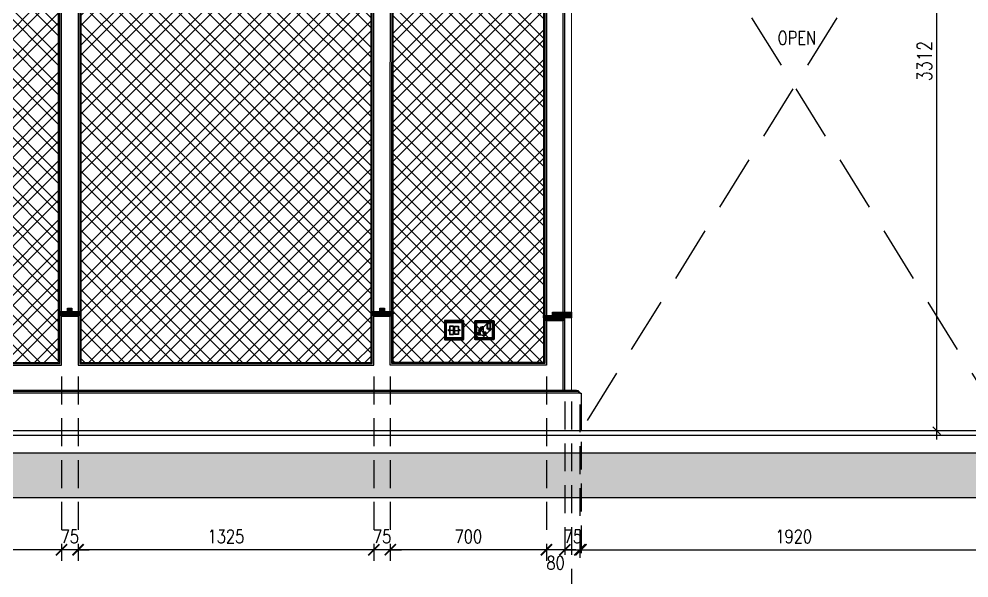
# Model space of a CAD drawing. Header units: inches. Extents: x -20583 to 399182, y -24453 to 525552.
# Drawn here: x 40514 to 44777, y 18201 to 20707 of the extents above; entities that cross this region are included whole.
import ezdxf

# ---------------------------------------------------------------- set-up
doc = ezdxf.new("R2010")
doc.units = ezdxf.units.IN
doc.header["$LTSCALE"] = 1000
doc.header["$MEASUREMENT"] = 0
doc.set_wipeout_variables(frame=1)
doc.header["$PDMODE"] = 35
for name, pattern in [('DASHED', [0.75, 0.5, -0.25]), ('HIDDEN', [0.375, 0.25, -0.125]), ('HIDDEN2', [0.1875, 0.125, -0.0625])]:
    doc.linetypes.add(name, pattern=pattern)
for name, color, linetype in [('A-DIM', 9, 'Continuous'), ('A-Hidden', 8, 'HIDDEN'), ('Layer1', 1, 'Continuous'), ('Layer3', 3, 'Continuous'), ('Layer7', 8, 'Continuous')]:
    doc.layers.add(name, color=color, linetype=linetype)
for name, color, linetype, lineweight in [('ID-NOTES', 3, 'Continuous', 0), ('Sanitaire', 253, 'Continuous', 0), ('Wood treillis', 111, 'Continuous', 0)]:
    doc.layers.add(name, color=color, linetype=linetype, lineweight=lineweight)
doc.layers.add('Stone-GRG', color=7, linetype='Continuous', lineweight=0, true_color=0xfff2cc)
doc.styles.add('ID-ROMANS', font='romans.shx', dxfattribs={"width": 0.8})
doc.styles.add('ST9', font='romans.shx', dxfattribs={"width": 0.8})
doc.styles.add('ZZ-Dim All', font='romans.shx', dxfattribs={"width": 0.8})
doc.dimstyles.new('DIM-100', dxfattribs={"dimscale": 50, "dimtxt": 1.25, "dimasz": 1, "dimexe": 1, "dimexo": 1, "dimgap": 0.6, "dimtad": 1, "dimdec": 0, "dimrnd": 5, "dimdsep": 46, "dimtxsty": 'ZZ-Dim All', "dimblk1": 'ARCHTICK', "dimblk2": 'ARCHTICK', "dimsah": 1, "dimcen": 1, "dimdle": 1, "dimclrd": 256, "dimclre": 8, "dimclrt": 256, "dimazin": 2, "dimtfac": 1, "dimtdec": 0, "dimtix": 1, "dimtmove": 2, "dimatfit": 2, "dimfxl": 0.1, "dimtolj": 1, "dimtzin": 0, "dimlwd": -1, "dimlwe": -1, "dimarcsym": 0})
doc.dimstyles.new('DIM-20', dxfattribs={"dimscale": 1000, "dimtxt": 0.044, "dimasz": 0.035, "dimexe": 0.022, "dimexo": 0.022, "dimgap": 0.022, "dimtad": 1, "dimdec": 0, "dimzin": 0, "dimdsep": 46, "dimtxsty": 'ST9', "dimblk1": 'ARCHTICK', "dimblk2": 'ARCHTICK', "dimsah": 1, "dimcen": 0.088, "dimdle": 0.04, "dimclrd": 256, "dimclre": 256, "dimclrt": 3, "dimadec": 0, "dimazin": 0, "dimtfac": 1, "dimtdec": 0, "dimtix": 1, "dimtofl": 0, "dimtmove": 1, "dimatfit": 3, "dimldrblk": 'CLOSED', "dimfxl": 1, "dimtolj": 1, "dimtzin": 0, "dimarcsym": 0})
pattern_1 = [(45, (31094.76, -0.015), (-66.29126, 66.29126), []), (45, (31138.95, -0.015), (-66.29126, 66.29126), [])]
pattern_2 = [(135, (31094.76, -0.015), (-66.29126, -66.29126), []), (135, (31094.76, 44.18), (-66.29126, -66.29126), [])]

# ---------------------------------------------------------------- blocks, each defined once
blk = doc.blocks.new('_ARCHTICK')
at = {"color": 0, "linetype": 'ByBlock', "const_width": 0.15}
blk.add_lwpolyline([(-0.5, -0.5), (0.5, 0.5)], dxfattribs=at)
blk = doc.blocks.new('*D297')
at = {"layer": 'A-DIM', "color": 8, "linetype": 'HIDDEN2', "transparency": 16777216}
for p, q in [((42962.9, 18992.1), (42962.9, 18277.8)), ((43035.9, 18812.1), (43035.9, 18277.8))]:
    blk.add_line(p, q, dxfattribs=at)
at = {"layer": 'A-DIM', "transparency": 16777216}
for p, q in [((42962.9, 18327.8), (42912.9, 18327.8)), ((42962.9, 18327.8), (43035.9, 18327.8)), ((43035.9, 18327.8), (43085.9, 18327.8))]:
    blk.add_line(p, q, dxfattribs=at)
at = {"layer": 'Defpoints', "color": 0, "transparency": 16777216}
for p in [(42962.9, 19042.1, 0), (43035.9, 18862.1, 0), (43035.9, 18327.8)]:
    blk.add_point(p, dxfattribs=at)
at = {"layer": 'A-DIM', "transparency": 16777216, "xscale": 50, "yscale": 50, "zscale": 50}
blk.add_blockref('_ARCHTICK', (42962.9, 18327.8), dxfattribs=at)
at = {"layer": 'A-DIM', "transparency": 16777216, "xscale": 50, "yscale": 50, "zscale": 50, "rotation": 180}
blk.add_blockref('_ARCHTICK', (43035.9, 18327.8), dxfattribs=at)
at = {"layer": 'A-DIM', "color": 3, "transparency": 16777216, "insert": (42999.4, 18387.8), "char_height": 60, "attachment_point": 5, "style": 'ZZ-Dim All'}
blk.add_mtext('\\A1;75', dxfattribs=at)
blk = doc.blocks.new('*D298')
at = {"layer": 'A-DIM', "color": 8, "linetype": 'HIDDEN2', "transparency": 16777216}
for p, q in [((42992.9, 18992.1), (42992.9, 18025.8)), ((44992.7, 18992.1), (44992.7, 18025.8))]:
    blk.add_line(p, q, dxfattribs=at)
at = {"layer": 'A-DIM', "transparency": 16777216}
blk.add_line((42942.9, 18075.8), (45042.7, 18075.8), dxfattribs=at)
at = {"layer": 'Defpoints', "color": 0, "transparency": 16777216}
for p in [(42992.9, 19042.1, 0), (44992.7, 19042.1, 0), (44992.7, 18075.8)]:
    blk.add_point(p, dxfattribs=at)
at = {"layer": 'A-DIM', "transparency": 16777216, "xscale": 50, "yscale": 50, "zscale": 50, "rotation": 180}
blk.add_blockref('_ARCHTICK', (42992.9, 18075.8), dxfattribs=at)
at = {"layer": 'A-DIM', "transparency": 16777216, "xscale": 50, "yscale": 50, "zscale": 50}
blk.add_blockref('_ARCHTICK', (44992.7, 18075.8), dxfattribs=at)
at = {"layer": 'A-DIM', "color": 3, "transparency": 16777216, "insert": (43992.8, 18135.8), "char_height": 60, "attachment_point": 5, "style": 'ZZ-Dim All'}
blk.add_mtext('\\A1;2000', dxfattribs=at)
blk = doc.blocks.new('*D315')
at = {"layer": 'A-DIM', "color": 8, "linetype": 'HIDDEN2', "transparency": 16777216}
for p, q in [((42880.5, 19104.6), (42880.5, 18277.8)), ((42962.9, 18992.1), (42962.9, 18277.8))]:
    blk.add_line(p, q, dxfattribs=at)
at = {"layer": 'A-DIM', "transparency": 16777216}
blk.add_line((43012.9, 18327.8), (42830.5, 18327.8), dxfattribs=at)
at = {"layer": 'Defpoints', "color": 0, "transparency": 16777216}
for p in [(42880.5, 19154.6, 0), (42962.9, 19042.1, 0), (42880.5, 18327.8)]:
    blk.add_point(p, dxfattribs=at)
at = {"layer": 'A-DIM', "transparency": 16777216, "xscale": 50, "yscale": 50, "zscale": 50, "rotation": 180}
blk.add_blockref('_ARCHTICK', (42880.5, 18327.8), dxfattribs=at)
at = {"layer": 'A-DIM', "transparency": 16777216, "xscale": 50, "yscale": 50, "zscale": 50}
blk.add_blockref('_ARCHTICK', (42962.9, 18327.8), dxfattribs=at)
at = {"layer": 'A-DIM', "color": 3, "transparency": 16777216, "insert": (42921.7, 18269.6), "char_height": 60, "attachment_point": 5, "style": 'ZZ-Dim All'}
blk.add_mtext('\\A1;80', dxfattribs=at)
blk = doc.blocks.new('*D316')
at = {"layer": 'A-DIM', "color": 8, "linetype": 'HIDDEN2', "transparency": 16777216}
for p, q in [((42180.3, 19104.6), (42180.3, 18277.8)), ((42880.5, 19104.6), (42880.5, 18277.8))]:
    blk.add_line(p, q, dxfattribs=at)
at = {"layer": 'A-DIM', "transparency": 16777216}
blk.add_line((42930.5, 18327.8), (42130.3, 18327.8), dxfattribs=at)
at = {"layer": 'Defpoints', "color": 0, "transparency": 16777216}
for p in [(42180.3, 19154.6, 0), (42880.5, 19154.6, 0), (42180.3, 18327.8)]:
    blk.add_point(p, dxfattribs=at)
at = {"layer": 'A-DIM', "transparency": 16777216, "xscale": 50, "yscale": 50, "zscale": 50, "rotation": 180}
blk.add_blockref('_ARCHTICK', (42180.3, 18327.8), dxfattribs=at)
at = {"layer": 'A-DIM', "transparency": 16777216, "xscale": 50, "yscale": 50, "zscale": 50}
blk.add_blockref('_ARCHTICK', (42880.5, 18327.8), dxfattribs=at)
at = {"layer": 'A-DIM', "color": 3, "transparency": 16777216, "insert": (42530.4, 18387.8), "char_height": 60, "attachment_point": 5, "style": 'ZZ-Dim All'}
blk.add_mtext('\\A1;700', dxfattribs=at)
blk = doc.blocks.new('*D317')
at = {"layer": 'A-DIM', "color": 8, "linetype": 'HIDDEN2', "transparency": 16777216}
for p, q in [((42106.2, 19104.6), (42106.2, 18277.8)), ((42180.3, 19104.6), (42180.3, 18277.8))]:
    blk.add_line(p, q, dxfattribs=at)
at = {"layer": 'A-DIM', "transparency": 16777216}
for p, q in [((42106.2, 18327.8), (42056.2, 18327.8)), ((42180.3, 18327.8), (42106.2, 18327.8)), ((42180.3, 18327.8), (42230.3, 18327.8))]:
    blk.add_line(p, q, dxfattribs=at)
at = {"layer": 'Defpoints', "color": 0, "transparency": 16777216}
for p in [(42106.2, 19154.6, 0), (42180.3, 19154.6, 0), (42106.2, 18327.8)]:
    blk.add_point(p, dxfattribs=at)
at = {"layer": 'A-DIM', "transparency": 16777216, "xscale": 50, "yscale": 50, "zscale": 50}
blk.add_blockref('_ARCHTICK', (42106.2, 18327.8), dxfattribs=at)
at = {"layer": 'A-DIM', "transparency": 16777216, "xscale": 50, "yscale": 50, "zscale": 50, "rotation": 180}
blk.add_blockref('_ARCHTICK', (42180.3, 18327.8), dxfattribs=at)
at = {"layer": 'A-DIM', "color": 3, "transparency": 16777216, "insert": (42143.3, 18387.8), "char_height": 60, "attachment_point": 5, "style": 'ZZ-Dim All'}
blk.add_mtext('\\A1;75', dxfattribs=at)
blk = doc.blocks.new('*D318')
at = {"layer": 'A-DIM', "color": 8, "linetype": 'HIDDEN2', "transparency": 16777216}
for p, q in [((40779.2, 19104.6), (40779.2, 18277.8)), ((42106.2, 19104.6), (42106.2, 18277.8))]:
    blk.add_line(p, q, dxfattribs=at)
at = {"layer": 'A-DIM', "transparency": 16777216}
blk.add_line((42156.2, 18327.8), (40729.2, 18327.8), dxfattribs=at)
at = {"layer": 'Defpoints', "color": 0, "transparency": 16777216}
for p in [(40779.2, 19154.6, 0), (42106.2, 19154.6, 0), (40779.2, 18327.8)]:
    blk.add_point(p, dxfattribs=at)
at = {"layer": 'A-DIM', "transparency": 16777216, "xscale": 50, "yscale": 50, "zscale": 50, "rotation": 180}
blk.add_blockref('_ARCHTICK', (40779.2, 18327.8), dxfattribs=at)
at = {"layer": 'A-DIM', "transparency": 16777216, "xscale": 50, "yscale": 50, "zscale": 50}
blk.add_blockref('_ARCHTICK', (42106.2, 18327.8), dxfattribs=at)
at = {"layer": 'A-DIM', "color": 3, "transparency": 16777216, "insert": (41442.7, 18387.8), "char_height": 60, "attachment_point": 5, "style": 'ZZ-Dim All'}
blk.add_mtext('\\A1;1325', dxfattribs=at)
blk = doc.blocks.new('*D319')
at = {"layer": 'A-DIM', "color": 8, "linetype": 'HIDDEN2', "transparency": 16777216}
for p, q in [((40704.5, 19104.6), (40704.5, 18277.8)), ((40779.2, 19104.6), (40779.2, 18277.8))]:
    blk.add_line(p, q, dxfattribs=at)
at = {"layer": 'A-DIM', "transparency": 16777216}
for p, q in [((40704.5, 18327.8), (40654.5, 18327.8)), ((40779.2, 18327.8), (40704.5, 18327.8)), ((40779.2, 18327.8), (40829.2, 18327.8))]:
    blk.add_line(p, q, dxfattribs=at)
at = {"layer": 'Defpoints', "color": 0, "transparency": 16777216}
for p in [(40704.5, 19154.6, 0), (40779.2, 19154.6, 0), (40704.5, 18327.8)]:
    blk.add_point(p, dxfattribs=at)
at = {"layer": 'A-DIM', "transparency": 16777216, "xscale": 50, "yscale": 50, "zscale": 50}
blk.add_blockref('_ARCHTICK', (40704.5, 18327.8), dxfattribs=at)
at = {"layer": 'A-DIM', "transparency": 16777216, "xscale": 50, "yscale": 50, "zscale": 50, "rotation": 180}
blk.add_blockref('_ARCHTICK', (40779.2, 18327.8), dxfattribs=at)
at = {"layer": 'A-DIM', "color": 3, "transparency": 16777216, "insert": (40741.8, 18387.8), "char_height": 60, "attachment_point": 5, "style": 'ZZ-Dim All'}
blk.add_mtext('\\A1;75', dxfattribs=at)
blk = doc.blocks.new('*D320')
at = {"layer": 'A-DIM', "color": 8, "linetype": 'HIDDEN2', "transparency": 16777216}
for p, q in [((40004.3, 19104.6), (40004.3, 18277.8)), ((40704.5, 19104.6), (40704.5, 18277.8))]:
    blk.add_line(p, q, dxfattribs=at)
at = {"layer": 'A-DIM', "transparency": 16777216}
blk.add_line((40754.5, 18327.8), (39954.3, 18327.8), dxfattribs=at)
at = {"layer": 'Defpoints', "color": 0, "transparency": 16777216}
for p in [(40004.3, 19154.6, 0), (40704.5, 19154.6, 0), (40004.3, 18327.8)]:
    blk.add_point(p, dxfattribs=at)
at = {"layer": 'A-DIM', "transparency": 16777216, "xscale": 50, "yscale": 50, "zscale": 50, "rotation": 180}
blk.add_blockref('_ARCHTICK', (40004.3, 18327.8), dxfattribs=at)
at = {"layer": 'A-DIM', "transparency": 16777216, "xscale": 50, "yscale": 50, "zscale": 50}
blk.add_blockref('_ARCHTICK', (40704.5, 18327.8), dxfattribs=at)
at = {"layer": 'A-DIM', "color": 3, "transparency": 16777216, "insert": (40354.4, 18387.8), "char_height": 60, "attachment_point": 5, "style": 'ZZ-Dim All'}
blk.add_mtext('\\A1;700', dxfattribs=at)
blk = doc.blocks.new('*D354')
at = {"layer": 'A-DIM', "color": 8, "linetype": 'HIDDEN2', "transparency": 16777216}
for p, q in [((42992.9, 18992.1), (42992.9, 18025.8)), ((39640.2, 18812.1), (39640.2, 18025.8))]:
    blk.add_line(p, q, dxfattribs=at)
at = {"layer": 'A-DIM', "transparency": 16777216}
blk.add_line((39590.2, 18075.8), (43042.9, 18075.8), dxfattribs=at)
at = {"layer": 'Defpoints', "color": 0, "transparency": 16777216}
for p in [(42992.9, 19042.1, 0), (39640.2, 18862.1, 0), (42992.9, 18075.8)]:
    blk.add_point(p, dxfattribs=at)
at = {"layer": 'A-DIM', "transparency": 16777216, "xscale": 50, "yscale": 50, "zscale": 50, "rotation": 180}
blk.add_blockref('_ARCHTICK', (39640.2, 18075.8), dxfattribs=at)
at = {"layer": 'A-DIM', "transparency": 16777216, "xscale": 50, "yscale": 50, "zscale": 50}
blk.add_blockref('_ARCHTICK', (42992.9, 18075.8), dxfattribs=at)
at = {"layer": 'A-DIM', "color": 3, "transparency": 16777216, "insert": (41316.6, 18135.8), "char_height": 60, "attachment_point": 5, "style": 'ZZ-Dim All'}
blk.add_mtext('\\A1;3355', dxfattribs=at)
blk = doc.blocks.new('*D356')
at = {"layer": 'A-DIM', "color": 8, "linetype": 'HIDDEN2', "transparency": 16777216}
for p, q in [((43030.9, 18979.6), (43030.9, 18277.8)), ((44949.7, 18979.6), (44949.7, 18277.8))]:
    blk.add_line(p, q, dxfattribs=at)
at = {"layer": 'A-DIM', "transparency": 16777216}
blk.add_line((42980.9, 18327.8), (44999.7, 18327.8), dxfattribs=at)
at = {"layer": 'Defpoints', "color": 0, "transparency": 16777216}
for p in [(43030.9, 19029.6, 0), (44949.7, 19029.6, 0), (44949.7, 18327.8)]:
    blk.add_point(p, dxfattribs=at)
at = {"layer": 'A-DIM', "transparency": 16777216, "xscale": 50, "yscale": 50, "zscale": 50, "rotation": 180}
blk.add_blockref('_ARCHTICK', (43030.9, 18327.8), dxfattribs=at)
at = {"layer": 'A-DIM', "transparency": 16777216, "xscale": 50, "yscale": 50, "zscale": 50}
blk.add_blockref('_ARCHTICK', (44949.7, 18327.8), dxfattribs=at)
at = {"layer": 'A-DIM', "color": 3, "transparency": 16777216, "insert": (43990.3, 18387.8), "char_height": 60, "attachment_point": 5, "style": 'ZZ-Dim All'}
blk.add_mtext('\\A1;1920', dxfattribs=at)
blk = doc.blocks.new('tel & internet')
blk.add_wipeout([(-11699, -81703.2), (-11617, -81703.2), (-11615.6, -81703.8), (-11615, -81705.2), (-11615, -81787.2), (-11615.6, -81788.6), (-11617, -81789.2), (-11699, -81789.2), (-11700.4, -81788.6), (-11701, -81787.2), (-11701, -81705.2), (-11700.4, -81703.8)])
at = {"layer": 'Layer7', "color": 1}
for p, q in [((-11699, -81705.2), (-11617, -81705.2)), ((-11699, -81787.2), (-11699, -81705.2)), ((-11617, -81705.2), (-11617, -81787.2)), ((-11694, -81780.2), (-11694, -81712.2)), ((-11692, -81710.2), (-11624, -81710.2)), ((-11692, -81712.2), (-11624, -81712.2)), ((-11692, -81780.2), (-11692, -81712.2)), ((-11684.2, -81747.8), (-11679.1, -81744.6)), ((-11661.3, -81747.5), (-11676.5, -81747.5)), ((-11654.7, -81747.5), (-11639.5, -81747.5)), ((-11636.9, -81747.8), (-11631.8, -81744.6)), ((-11624, -81712.2), (-11624, -81780.2)), ((-11622, -81712.2), (-11622, -81780.2)), ((-11617, -81787.2), (-11699, -81787.2)), ((-11624, -81780.2), (-11692, -81780.2)), ((-11624, -81782.2), (-11692, -81782.2))]:
    blk.add_line(p, q, dxfattribs=at)
blk.add_lwpolyline([(-11699, -81789.2), (-11617, -81789.2, 0.414214), (-11615, -81787.2), (-11615, -81705.2, 0.414214), (-11617, -81703.2), (-11699, -81703.2, 0.414214), (-11701, -81705.2), (-11701, -81787.2, 0.414214)], format="xyb", close=True, dxfattribs=at)
for points in [[(-11660.2, -81729), (-11678.2, -81729), (-11678.2, -81766), (-11660.2, -81766), (-11660.2, -81729)], [(-11655.8, -81729), (-11637.8, -81729), (-11637.8, -81766), (-11655.8, -81766), (-11655.8, -81729)]]:
    blk.add_lwpolyline(points, dxfattribs=at)
for points in [[(-11661.3, -81730.3), (-11676.5, -81730.3), (-11676.5, -81764.7), (-11661.3, -81764.7)], [(-11654.7, -81730.3), (-11639.5, -81730.3), (-11639.5, -81764.7), (-11654.7, -81764.7)]]:
    blk.add_lwpolyline(points, close=True, dxfattribs=at)
for centre, radius in [((-11696.5, -81707.5), 1.74), ((-11696.5, -81711), 1.74), ((-11693, -81707.5), 1.74), ((-11689.5, -81707.5), 1.74), ((-11686, -81707.5), 1.74), ((-11682.4, -81707.5), 1.74), ((-11678.9, -81707.5), 1.74), ((-11675.4, -81707.5), 1.74), ((-11672.2, -81707.5), 1.74), ((-11668.7, -81707.5), 1.74), ((-11665.2, -81707.5), 1.74), ((-11661.6, -81707.5), 1.74), ((-11658.1, -81707.5), 1.74), ((-11654.6, -81707.5), 1.74), ((-11651.1, -81707.5), 1.74), ((-11647.6, -81707.5), 1.74), ((-11644.1, -81707.5), 1.74), ((-11640.6, -81707.5), 1.74), ((-11637.1, -81707.5), 1.74), ((-11633.5, -81707.5), 1.74), ((-11630, -81707.5), 1.74), ((-11626.5, -81707.5), 1.74), ((-11623, -81707.5), 1.74), ((-11619.5, -81707.5), 1.74), ((-11619.5, -81711), 1.74), ((-11696.5, -81714.5), 1.74), ((-11696.5, -81718), 1.74), ((-11696.5, -81721.5), 1.74), ((-11696.5, -81725), 1.74), ((-11696.5, -81728.5), 1.74), ((-11696.5, -81732.1), 1.74), ((-11696.5, -81735.6), 1.74), ((-11696.5, -81739.1), 1.74), ((-11696.5, -81742.6), 1.74), ((-11696.5, -81746.1), 1.74), ((-11696.5, -81749.6), 1.74), ((-11696.5, -81753.1), 1.74), ((-11681.7, -81746.2), 3), ((-11634.3, -81746.2), 3), ((-11619.5, -81714.5), 1.74), ((-11619.5, -81718), 1.74), ((-11619.5, -81721.5), 1.74), ((-11619.5, -81725), 1.74), ((-11619.5, -81728.5), 1.74), ((-11619.5, -81732.1), 1.74), ((-11619.5, -81735.6), 1.74), ((-11619.5, -81739.1), 1.74), ((-11619.5, -81742.6), 1.74), ((-11619.5, -81746.1), 1.74), ((-11619.5, -81749.6), 1.74), ((-11619.5, -81753.1), 1.74), ((-11696.5, -81756.6), 1.74), ((-11696.5, -81756.6), 1.74), ((-11696.5, -81760.2), 1.74), ((-11696.5, -81763.7), 1.74), ((-11696.5, -81767.4), 1.74), ((-11696.5, -81770.9), 1.74), ((-11696.5, -81774.4), 1.74), ((-11696.5, -81777.9), 1.74), ((-11696.5, -81781.5), 1.74), ((-11696.5, -81785), 1.74), ((-11693, -81785), 1.74), ((-11689.5, -81785), 1.74), ((-11686, -81785), 1.74), ((-11682.4, -81785), 1.74), ((-11678.9, -81785), 1.74), ((-11675.4, -81785), 1.74), ((-11672.2, -81785), 1.74), ((-11668.7, -81785), 1.74), ((-11665.2, -81785), 1.74), ((-11661.6, -81785), 1.74), ((-11658.1, -81785), 1.74), ((-11654.6, -81785), 1.74), ((-11651.1, -81785), 1.74), ((-11647.6, -81785), 1.74), ((-11644.1, -81785), 1.74), ((-11640.6, -81785), 1.74), ((-11637.1, -81785), 1.74), ((-11633.5, -81785), 1.74), ((-11630, -81785), 1.74), ((-11626.5, -81785), 1.74), ((-11623, -81785), 1.74), ((-11619.5, -81756.6), 1.74), ((-11619.5, -81760.2), 1.74), ((-11619.5, -81763.7), 1.74), ((-11619.5, -81767.4), 1.74), ((-11619.5, -81770.9), 1.74), ((-11619.5, -81774.4), 1.74), ((-11619.5, -81777.9), 1.74), ((-11619.5, -81781.5), 1.74), ((-11619.5, -81785), 1.74)]:
    blk.add_circle(centre, radius, dxfattribs=at)
for centre, start, end in [((-11692, -81712.2), 90, 180), ((-11624, -81712.2), 0, 90), ((-11692, -81780.2), 180, 270), ((-11624, -81780.2), 270, 0)]:
    blk.add_arc(centre, 2, start, end, dxfattribs=at)
blk = doc.blocks.new('Wandsworth single socket')
at = {"layer": 'Layer7', "color": 1}
for p, q in [((4536.3, 1750.4), (4618.3, 1750.4)), ((4536.3, 1668.4), (4536.3, 1750.4)), ((4618.3, 1750.4), (4618.3, 1668.4)), ((4541.3, 1675.4), (4541.3, 1743.4)), ((4543.3, 1745.4), (4611.3, 1745.4)), ((4543.3, 1743.4), (4611.3, 1743.4)), ((4543.3, 1675.4), (4543.3, 1743.4)), ((4551.1, 1707.7), (4556.2, 1711)), ((4598.4, 1707.7), (4603.5, 1711)), ((4611.3, 1743.4), (4611.3, 1675.4)), ((4613.3, 1743.4), (4613.3, 1675.4)), ((4618.3, 1668.4), (4536.3, 1668.4)), ((4611.3, 1675.4), (4543.3, 1675.4)), ((4611.3, 1673.4), (4543.3, 1673.4))]:
    blk.add_line(p, q, dxfattribs=at)
for points in [[(4537.3, 1752.4), (4617.3, 1752.4, -0.414214), (4620.3, 1749.4), (4620.3, 1669.4, -0.414214), (4617.3, 1666.4), (4537.3, 1666.4, -0.414214), (4534.3, 1669.4), (4534.3, 1749.4, -0.414214)], [(4591, 1741.4), (4602.4, 1741.4, -0.414214), (4603.4, 1740.4), (4603.4, 1715.6, -0.414214), (4602.4, 1714.6), (4591, 1714.6, -0.414214), (4590, 1715.6), (4590, 1740.4, -0.414214)]]:
    blk.add_lwpolyline(points, format="xyb", close=True, dxfattribs=at)
for points in [[(4566.7, 1686.7), (4551.4, 1686.7, -0.414214), (4548.4, 1689.7), (4548.4, 1697.7, -0.414214), (4551.4, 1700.7), (4557, 1700.7, 0.414214), (4560, 1703.7), (4560, 1721.4, -0.414214), (4563, 1724.4), (4566.7, 1724.4)], [(4566.7, 1686.7), (4581.9, 1686.7, 0.414214), (4584.9, 1689.7), (4584.9, 1697.7, 0.414214), (4581.9, 1700.7), (4576.4, 1700.7, -0.414214), (4573.4, 1703.7), (4573.4, 1721.4, 0.414214), (4570.4, 1724.4), (4566.7, 1724.4)]]:
    blk.add_lwpolyline(points, format="xyb", dxfattribs=at)
for points in [[(4563.4, 1721.7), (4569.9, 1721.7), (4569.9, 1711.2), (4563.4, 1711.2)], [(4592, 1739.4), (4601.4, 1739.4), (4601.4, 1716.6), (4592, 1716.6)], [(4551.6, 1697.6), (4551.6, 1691), (4560.4, 1691), (4560.4, 1697.6)], [(4581.8, 1697.6), (4581.8, 1691), (4572.9, 1691), (4572.9, 1697.6)]]:
    blk.add_lwpolyline(points, close=True, dxfattribs=at)
for centre, radius in [((4538.8, 1748.1), 1.74), ((4542.3, 1748.1), 1.74), ((4545.8, 1748.1), 1.74), ((4549.3, 1748.1), 1.74), ((4552.8, 1748.1), 1.74), ((4556.4, 1748.1), 1.74), ((4559.9, 1748.1), 1.74), ((4563.1, 1748.1), 1.74), ((4566.6, 1748.1), 1.74), ((4570.1, 1748.1), 1.74), ((4573.6, 1748.1), 1.74), ((4577.2, 1748.1), 1.74), ((4580.7, 1748.1), 1.74), ((4584.2, 1748.1), 1.74), ((4587.7, 1748.1), 1.74), ((4591.2, 1748.1), 1.74), ((4594.7, 1748.1), 1.74), ((4598.2, 1748.1), 1.74), ((4601.7, 1748.1), 1.74), ((4605.3, 1748.1), 1.74), ((4608.8, 1748.1), 1.74), ((4612.3, 1748.1), 1.74), ((4615.8, 1748.1), 1.74), ((4538.8, 1744.6), 1.74), ((4538.8, 1741.1), 1.74), ((4538.8, 1737.6), 1.74), ((4538.8, 1734.1), 1.74), ((4538.8, 1730.5), 1.74), ((4538.8, 1727), 1.74), ((4538.8, 1723.5), 1.74), ((4538.8, 1720), 1.74), ((4538.8, 1716.5), 1.74), ((4538.8, 1713), 1.74), ((4538.8, 1709.5), 1.74), ((4538.8, 1706), 1.74), ((4553.6, 1709.4), 3), ((4601, 1709.4), 3), ((4615.8, 1744.6), 1.74), ((4615.8, 1741.1), 1.74), ((4615.8, 1737.6), 1.74), ((4615.8, 1734.1), 1.74), ((4615.8, 1730.5), 1.74), ((4615.8, 1727), 1.74), ((4615.8, 1723.5), 1.74), ((4615.8, 1720), 1.74), ((4615.8, 1716.5), 1.74), ((4615.8, 1713), 1.74), ((4615.8, 1709.5), 1.74), ((4615.8, 1706), 1.74), ((4538.8, 1702.4), 1.74), ((4538.8, 1698.9), 1.74), ((4538.8, 1698.9), 1.74), ((4538.8, 1695.4), 1.74), ((4538.8, 1691.9), 1.74), ((4538.8, 1688.2), 1.74), ((4538.8, 1684.7), 1.74), ((4538.8, 1681.2), 1.74), ((4538.8, 1677.6), 1.74), ((4538.8, 1674.1), 1.74), ((4538.8, 1670.6), 1.74), ((4542.3, 1670.6), 1.74), ((4545.8, 1670.6), 1.74), ((4549.3, 1670.6), 1.74), ((4552.8, 1670.6), 1.74), ((4556.4, 1670.6), 1.74), ((4559.9, 1670.6), 1.74), ((4563.1, 1670.6), 1.74), ((4566.6, 1670.6), 1.74), ((4570.1, 1670.6), 1.74), ((4573.6, 1670.6), 1.74), ((4577.2, 1670.6), 1.74), ((4580.7, 1670.6), 1.74), ((4584.2, 1670.6), 1.74), ((4587.7, 1670.6), 1.74), ((4591.2, 1670.6), 1.74), ((4594.7, 1670.6), 1.74), ((4598.2, 1670.6), 1.74), ((4601.7, 1670.6), 1.74), ((4605.3, 1670.6), 1.74), ((4608.8, 1670.6), 1.74), ((4612.3, 1670.6), 1.74), ((4615.8, 1702.4), 1.74), ((4615.8, 1698.9), 1.74), ((4615.8, 1695.4), 1.74), ((4615.8, 1691.9), 1.74), ((4615.8, 1688.2), 1.74), ((4615.8, 1684.7), 1.74), ((4615.8, 1681.2), 1.74), ((4615.8, 1677.6), 1.74), ((4615.8, 1674.1), 1.74), ((4615.8, 1670.6), 1.74)]:
    blk.add_circle(centre, radius, dxfattribs=at)
for centre, start, end in [((4543.3, 1743.4), 90, 180), ((4611.3, 1743.4), 0, 90), ((4543.3, 1675.4), 180, 270), ((4611.3, 1675.4), 270, 0)]:
    blk.add_arc(centre, 2, start, end, dxfattribs=at)
blk = doc.blocks.new('*D365')
at = {"layer": 'A-DIM', "lineweight": -2, "transparency": 16777216}
for p, q in [((44631.6, 18822.1), (44631.6, 22214.1)), ((44634.5, 22174.1), (44653.6, 22174.1)), ((44634.5, 18862.1), (44653.6, 18862.1))]:
    blk.add_line(p, q, dxfattribs=at)
at = {"layer": 'Defpoints', "color": 0, "transparency": 16777216}
for p in [(44612.5, 22174.1, 0), (44631.6, 22174.1), (44612.5, 18862.1, 0)]:
    blk.add_point(p, dxfattribs=at)
at = {"layer": 'A-DIM', "lineweight": -2, "transparency": 16777216, "xscale": 35, "yscale": 35, "zscale": 35}
for p, rotation in [((44631.6, 22174.1), 90), ((44631.6, 18862.1), 270)]:
    blk.add_blockref('_ARCHTICK', p, dxfattribs=dict(at, rotation=rotation))
at = {"layer": 'A-DIM', "color": 3, "transparency": 16777216, "insert": (44576.6, 20518.1), "char_height": 66, "attachment_point": 5, "rotation": 90, "style": 'ST9'}
blk.add_mtext('\\A1;3312', dxfattribs=at)
blk = doc.blocks.new('_CLOSED')
at = {"color": 0, "linetype": 'ByBlock'}
for p, q in [((-1, 0.17), (0, 0)), ((-1, 0.17), (-1, -0.17)), ((0, 0), (-1, -0.17)), ((0, 0), (-1, 0))]:
    blk.add_line(p, q, dxfattribs=at)

msp = doc.modelspace()

# ---------------------------------------------------------------- hatches: boundary and pattern name
at = {"layer": 'Layer7'}
h = msp.add_hatch(dxfattribs=at)
h.set_pattern_fill('AR-CONC', color=256, scale=10, style=0)
h.set_pattern_definition([(50, (21065.793, 29239.3), (71.72602, -6.27521), [7.5, -82.5]), (355, (21065.79, 29239.3), (-13.87513, 75.21921), [6, -66]), (100.4514, (21071.77, 29238.78), (57.85094, 68.94395), [6.37402, -70.11421]), (46.1842, (21065.79, 29259.3), (106.7241, -16.5519), [11.25, -123.75]), (96.6356, (21074.69, 29257.92), (93.46627, 97.4118), [9.56103, -105.1713]), (351.1842, (21065.79, 29259.3), (93.4662, 97.41186), [9, -99]), (21, (21075.793, 29254.3), (59.6907, -40.26189), [7.5, -82.5]), (326, (21075.79, 29254.3), (24.33153, 72.515), [6, -66]), (71.4514, (21080.77, 29250.95), (84.02226, 32.25305), [6.37402, -70.11421]), (37.5, (21065.793, 29239.302), (1.215986, 33.289385), [0, -65.2, 0, -67, 0, -66.25]), (7.5, (21065.793, 29239.302), (26.306954, 39.44117), [0, -38.2, 0, -63.7, 0, -25.25]), (327.5, (21043.493, 29239.302), (53.382244, -2.255487), [0, -25, 0, -78, 0, -103.5]), (317.5, (21033.493, 29239.302), (58.31862, 10.0105), [0, -32.5, 0, -51.8, 0, -73.5])])
h.paths.add_polyline_path([(39270.2, 18762.1), (39270.2, 18562.1), (50068.3, 18562.1), (50068.3, 18762.1)])
at = {"layer": 'Stone-GRG', "lineweight": 0}
h = msp.add_hatch(dxfattribs=at)
h.set_pattern_fill('ANSI31', color=253, scale=20)
h.set_pattern_definition([(45, (36323.134, -2238.5743), (-1.76776695, 1.76776695), [])])
edge = h.paths.add_edge_path()
edge.add_line((40752, 19395.3), (40792.3, 19395.3))
edge.add_line((40792.3, 19395.3), (40792.3, 19385.3))
edge.add_line((40792.3, 19385.3), (40792.3, 19385.3))
edge.add_line((40792.3, 19385.3), (40787.3, 19385.3))
edge.add_arc((40779.8, 19385.3), 7.5, -90, 0, ccw=False)
edge.add_line((40779.8, 19377.8), (40779.8, 19372.8))
edge.add_line((40779.8, 19372.8), (40704.5, 19372.8))
edge.add_line((40704.5, 19372.8), (40704.5, 19377.8))
edge.add_arc((40704.5, 19385.3), 7.5, 180, 270, ccw=False)
edge.add_line((40697, 19385.3), (40692, 19385.3))
edge.add_line((40692, 19385.3), (40692, 19395.3))
edge.add_line((40692, 19395.3), (40732, 19395.3))
edge.add_line((40732, 19395.3), (40732, 19411.4))
edge.add_line((40732, 19411.4), (40752, 19411.4))
edge.add_line((40752, 19411.4), (40752, 19395.3))
h = msp.add_hatch(dxfattribs=at)
h.set_pattern_fill('ANSI31', color=253, scale=20)
h.set_pattern_definition([(45, (37724.8722, -2238.504), (-1.76776695, 1.76776695), [])])
edge = h.paths.add_edge_path()
edge.add_line((42153.7, 19395.4), (42194, 19395.4))
edge.add_line((42194, 19395.4), (42194, 19385.4))
edge.add_line((42194, 19385.4), (42194, 19385.4))
edge.add_line((42194, 19385.4), (42189, 19385.4))
edge.add_arc((42181.5, 19385.4), 7.5, -90, 0, ccw=False)
edge.add_line((42181.5, 19377.9), (42181.5, 19372.9))
edge.add_line((42181.5, 19372.9), (42106.2, 19372.9))
edge.add_line((42106.2, 19372.9), (42106.2, 19377.9))
edge.add_arc((42106.2, 19385.4), 7.5, 180, 270, ccw=False)
edge.add_line((42098.7, 19385.4), (42093.7, 19385.4))
edge.add_line((42093.7, 19385.4), (42093.7, 19395.4))
edge.add_line((42093.7, 19395.4), (42133.7, 19395.4))
edge.add_line((42133.7, 19395.4), (42133.7, 19411.5))
edge.add_line((42133.7, 19411.5), (42153.7, 19411.5))
edge.add_line((42153.7, 19411.5), (42153.7, 19395.4))
h = msp.add_hatch(dxfattribs=at)
h.set_pattern_fill('ANSI31', color=253, scale=20)
h.set_pattern_definition([(45, (-57735.9538, -12179.3636), (-1.767766953, 1.767766953), [])])
edge = h.paths.add_edge_path()
edge.add_line((42907.9, 19393.3), (42992.9, 19393.3))
edge.add_line((42992.9, 19393.3), (42992.9, 19367.2))
edge.add_line((42992.9, 19367.2), (42967.9, 19367.2))
edge.add_line((42967.9, 19367.2), (42962.9, 19367.2))
edge.add_arc((42955.4, 19367.2), 7.5, -90, 0, ccw=False)
edge.add_line((42955.4, 19359.7), (42955.4, 19354.7))
edge.add_line((42955.4, 19354.7), (42880.4, 19354.7))
edge.add_line((42880.4, 19354.7), (42880.4, 19359.7))
edge.add_arc((42880.4, 19367.2), 7.5, 180, 270, ccw=False)
edge.add_line((42872.9, 19367.2), (42867.9, 19367.2))
edge.add_line((42867.9, 19367.2), (42867.9, 19377.2))
edge.add_line((42867.9, 19377.2), (42907.9, 19377.2))
edge.add_line((42907.9, 19377.2), (42907.9, 19393.3))
at = {"layer": 'Wood treillis', "lineweight": -2}
h = msp.add_hatch(dxfattribs=at)
h.set_pattern_fill('ANSI32', color=256, scale=250)
h.set_pattern_definition(pattern_1)
h.paths.add_polyline_path([(40683.7, 19167.1), (40692, 19167.1), (40691.9, 21862.1), (40683.8, 21862.1), (40017, 21862.1), (40016.8, 19167.1)])
h = msp.add_hatch(dxfattribs=at)
h.set_pattern_fill('ANSI32', color=256, scale=250, angle=90)
h.set_pattern_definition(pattern_2)
h.paths.add_polyline_path([(40386.8, 19167), (40016.8, 19167.1), (40017, 21862.1), (40386.8, 21862), (40691.9, 21862), (40692, 19167)])
h = msp.add_hatch(dxfattribs=at)
h.set_pattern_fill('ANSI32', color=256, scale=250)
h.set_pattern_definition([(45, (31869.65, 0.01), (-66.29126, 66.29126), []), (45, (31913.845, 0.01), (-66.29126, 66.29126), [])])
h.paths.add_polyline_path([(42085.5, 19167.1), (42093.7, 19167.1), (42093.6, 21862.1), (42085.5, 21862.1), (40791.9, 21862.1), (40791.7, 19167.1)])
h = msp.add_hatch(dxfattribs=at)
h.set_pattern_fill('ANSI32', color=256, scale=250, angle=90)
h.set_pattern_definition([(135, (31869.65, 0.01), (-66.29126, -66.29126), []), (135, (31869.65, 44.205), (-66.29126, -66.29126), [])])
h.paths.add_polyline_path([(41161.7, 19167.1), (40791.7, 19167.1), (40791.9, 21862.1), (41161.7, 21862.1), (42093.6, 21862.1), (42093.7, 19167.1)])
h = msp.add_hatch(dxfattribs=at)
h.set_pattern_fill('ANSI32', color=256, scale=250)
h.set_pattern_definition(pattern_1)
h.paths.add_polyline_path([(42201.1, 19167.1), (42192.8, 19167.1), (42193, 21862.1), (42201.1, 21862.1), (42867.9, 21862.1), (42868, 19167.1)])
h = msp.add_hatch(dxfattribs=at)
h.set_pattern_fill('ANSI32', color=256, scale=250, angle=90)
h.set_pattern_definition(pattern_2)
h.paths.add_polyline_path([(42498.1, 19167), (42868, 19167.1), (42867.9, 21862.1), (42498, 21862), (42193, 21862), (42192.8, 19167)])

# ---------------------------------------------------------------- linework, layer by layer
at = {"layer": 'A-DIM', "linetype": 'HIDDEN'}
for p, q in [((43010.4, 21987.1, 0), (44949.7, 18862.1, 0)), ((44975.2, 21987.1, 0), (43035.9, 18862.1, 0))]:
    msp.add_line(p, q, dxfattribs=at)
at = {"layer": 'A-Hidden', "linetype": 'DASHED', "lineweight": 0, "ltscale": 10}
msp.add_line((51652.3, 18862.1, 0), (38372.2, 18862.1, 0), dxfattribs=at)
at = {"layer": 'Layer1'}
for p, q in [((39270.2, 18862.1, 0), (50068.3, 18862.1, 0)), ((39270.2, 18842.1, 0), (50068.3, 18842.1, 0))]:
    msp.add_line(p, q, dxfattribs=at)
at = {"layer": 'Layer3'}
for p, q in [((39270.2, 18762.1, 0), (50068.3, 18762.1, 0)), ((39270.2, 18562.1, 0), (50068.3, 18562.1, 0))]:
    msp.add_line(p, q, dxfattribs=at)
at = {"layer": 'Sanitaire', "color": 1}
msp.add_line((42992.9, 19042.1, 0), (42992.9, 21987.1, 0), dxfattribs=at)
at = {"layer": 'Wood treillis', "lineweight": -2}
for p, q in [((43013.4, 19042.1, 0), (39840.2, 19042.1, 0)), ((43023.4, 19037.1, 0), (39904.5, 19037.1, 0)), ((43030.9, 19029.6, 0), (39917, 19029.6, 0))]:
    msp.add_line(p, q, dxfattribs=at)
at = {"layer": 'Wood treillis', "lineweight": -2, "elevation": 0}
for points in [[(42962.9, 19042.1), (42962.9, 21957.1)], [(42955.4, 19042.1), (42955.4, 21949.6)]]:
    msp.add_lwpolyline(points, dxfattribs=at)
for points in [[(40683.7, 19154.6), (40704.5, 19154.6), (40704.4, 21874.6), (40683.8, 21874.6), (40004.5, 21874.6), (40004.3, 19154.6)], [(40683.7, 19162.1), (40697, 19162.1), (40696.9, 21867.1), (40683.8, 21867.1), (40012, 21867.1), (40011.8, 19162.1)], [(42085.5, 19154.6), (42106.2, 19154.6), (42106.1, 21874.6), (42085.5, 21874.6), (40779.4, 21874.6), (40779.2, 19154.6)], [(42085.5, 19162.1), (42098.7, 19162.1), (42098.6, 21867.1), (42085.5, 21867.1), (40786.9, 21867.1), (40786.7, 19162.1)], [(42201.1, 19154.6), (42180.3, 19154.6), (42180.5, 21874.6), (42201.1, 21874.6), (42880.4, 21874.6), (42880.5, 19154.6)], [(42201.1, 19162.1), (42187.8, 19162.1), (42188, 21867.1), (42201.1, 21867.1), (42872.9, 21867.1), (42873, 19162.1)], [(40683.7, 19167.1), (40692, 19167.1), (40691.9, 21862.1), (40683.8, 21862.1), (40017, 21862.1), (40016.8, 19167.1)], [(42085.5, 19167.1), (42093.7, 19167.1), (42093.6, 21862.1), (42085.5, 21862.1), (40791.9, 21862.1), (40791.7, 19167.1)], [(42201.1, 19167.1), (42192.8, 19167.1), (42193, 21862.1), (42201.1, 21862.1), (42867.9, 21862.1), (42868, 19167.1)]]:
    msp.add_lwpolyline(points, close=True, dxfattribs=at)
at = {"layer": 'Wood treillis', "color": 0, "lineweight": -2, "elevation": 0}
for points in [[(40752, 19395.3), (40792.3, 19395.3), (40792.3, 19385.3), (40792.3, 19385.3), (40792.3, 19385.3), (40787.3, 19385.3, -0.414214), (40779.8, 19377.8), (40779.8, 19372.8), (40704.5, 19372.8), (40704.5, 19377.8, -0.414214), (40697, 19385.3), (40692, 19385.3), (40692, 19395.3), (40732, 19395.3), (40732, 19411.4), (40752, 19411.4), (40752, 19395.3)], [(42153.7, 19395.4), (42194, 19395.4), (42194, 19385.4), (42194, 19385.4), (42194, 19385.4), (42189, 19385.4, -0.414214), (42181.5, 19377.9), (42181.5, 19372.9), (42106.2, 19372.9), (42106.2, 19377.9, -0.414214), (42098.7, 19385.4), (42093.7, 19385.4), (42093.7, 19395.4), (42133.7, 19395.4), (42133.7, 19411.5), (42153.7, 19411.5), (42153.7, 19395.4)], [(42907.9, 19393.3), (42992.9, 19393.3), (42992.9, 19367.2), (42967.9, 19367.2), (42967.9, 19367.2), (42962.9, 19367.2, -0.414214), (42955.4, 19359.7), (42955.4, 19354.7), (42880.4, 19354.7), (42880.4, 19359.7, -0.414214), (42872.9, 19367.2), (42867.9, 19367.2), (42867.9, 19377.2), (42907.9, 19377.2), (42907.9, 19393.3)]]:
    msp.add_lwpolyline(points, format="xyb", dxfattribs=at)
at = {"layer": 'Wood treillis', "lineweight": -2, "elevation": 0}
msp.add_lwpolyline([(43015.9, 19042.1), (43010.9, 19042.1), (43010.9, 19042.1), (43010.9, 19042.1), (43023.4, 19042.1), (43023.4, 19037.1, -0.414214), (43030.9, 19029.6), (43035.9, 19029.6), (43035.9, 18862.1)], format="xyb", dxfattribs=at)

# ---------------------------------------------------------------- block references
msp.add_blockref('Wandsworth single socket', (38025.2, 17602.7, 0))

# ---------------------------------------------------------------- texts
at = {"layer": 'ID-NOTES', "insert": (43917.9, 20651.8, 0), "char_height": 60, "width": 771.843, "attachment_point": 1, "style": 'ID-ROMANS'}
msp.add_mtext('OPEN', dxfattribs=at)

# ---------------------------------------------------------------- dimensions: what is measured, and where the dimension line sits
at = {"layer": 'A-DIM'}
dim = msp.add_linear_dim(base=(44631.6, 22174.1, 0), p1=(44612.5, 18862.1, 0), p2=(44612.5, 22174.1, 0), angle=90, dimstyle='DIM-20', override={"dimtxt": 0.066}, dxfattribs=at)
dim.commit()
dim.dimension.update_dxf_attribs({"geometry": '*D365', "text_midpoint": (44576.6, 20518.1, 0)})
for base, p1, p2, picture, middle in [((40004.3, 18327.8), (40704.5, 19154.6, 0), (40004.3, 19154.6, 0), '*D320', (40354.4, 18387.8)), ((40704.5, 18327.8), (40779.2, 19154.6, 0), (40704.5, 19154.6, 0), '*D319', (40741.8, 18387.8)), ((40779.2, 18327.8), (42106.2, 19154.6, 0), (40779.2, 19154.6, 0), '*D318', (41442.7, 18387.8)), ((42106.2, 18327.8), (42180.3, 19154.6, 0), (42106.2, 19154.6, 0), '*D317', (42143.3, 18387.8)), ((42180.3, 18327.8), (42880.5, 19154.6, 0), (42180.3, 19154.6, 0), '*D316', (42530.4, 18387.8)), ((42992.9, 18075.8, 0), (39640.2, 18862.1, 0), (42992.9, 19042.1, 0), '*D354', (41316.6, 18135.8, 0))]:
    dim = msp.add_linear_dim(base=base, p1=p1, p2=p2, dimstyle='DIM-100', override={"dimtxt": 1.2, "dimclrt": 3}, dxfattribs=at)
    dim.commit()
    dim.dimension.update_dxf_attribs({"geometry": picture, "text_midpoint": middle})
at = {"layer": 'A-DIM', "color": 1}
dim = msp.add_linear_dim(base=(42880.5, 18327.8), p1=(42962.9, 19042.1, 0), p2=(42880.5, 19154.6, 0), dimstyle='DIM-100', override={"dimtxt": 1.2, "dimclrt": 3}, dxfattribs=at)
dim.commit()
dim.dimension.update_dxf_attribs({"geometry": '*D315', "text_midpoint": (42921.7, 18269.6), "dimtype": 160})
for base, p1, p2, picture, middle in [((43035.9, 18327.8), (42962.9, 19042.1, 0), (43035.9, 18862.1, 0), '*D297', (42999.4, 18387.8)), ((44992.7, 18075.8), (42992.9, 19042.1, 0), (44992.7, 19042.1, 0), '*D298', (43992.8, 18135.8)), ((44949.7, 18327.8), (43030.9, 19029.6, 0), (44949.7, 19029.6, 0), '*D356', (43990.3, 18387.8))]:
    dim = msp.add_linear_dim(base=base, p1=p1, p2=p2, dimstyle='DIM-100', override={"dimtxt": 1.2, "dimclrt": 3}, dxfattribs=at)
    dim.commit()
    dim.dimension.update_dxf_attribs({"geometry": picture, "text_midpoint": middle})

# ---------------------------------------------------------------- next in the draw order: block references
msp.add_blockref('tel & internet', (54124.5, 101058.6, 0))

doc.saveas('drawing.dxf')
